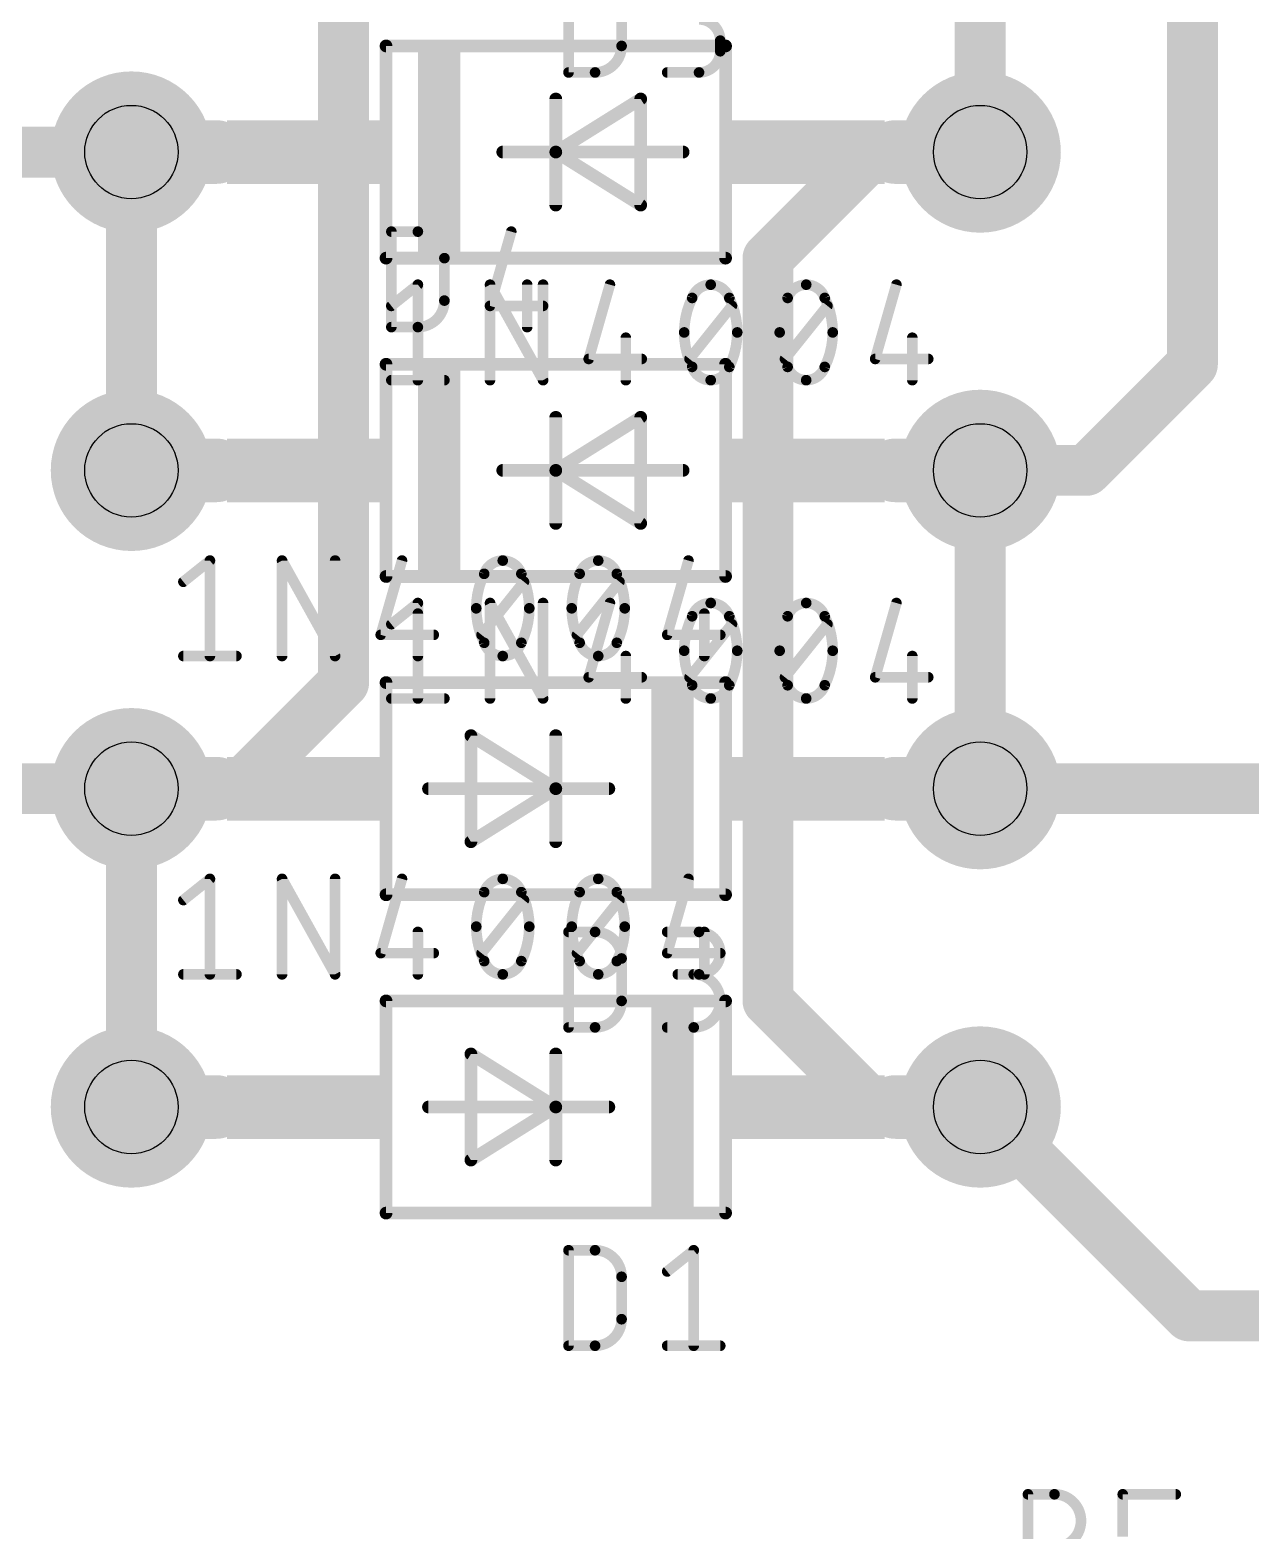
# Model space of a CAD drawing. Extents: x -11 to 108, y -2 to 100.
# Drawn here: x 40.7 to 55.31, y 63.51 to 81.47 of the extents above; entities that cross this region are included whole.
import ezdxf

# ---------------------------------------------------------------- set-up
doc = ezdxf.new("R2010")
doc.units = 0
for name, color, linetype in [('16', 132, 'CONTINUOUS'), ('17', 110, 'CONTINUOUS'), ('21', 253, 'CONTINUOUS'), ('23', 53, 'CONTINUOUS'), ('25', 253, 'CONTINUOUS'), ('27', 253, 'CONTINUOUS'), ('44', 253, 'CONTINUOUS'), ('51', 253, 'CONTINUOUS')]:
    doc.layers.add(name, color=color, linetype=linetype)

# ---------------------------------------------------------------- blocks, each defined once
blk = doc.blocks.new('RECT')
blk.add_solid([(-0.5, -0.5), (0.5, -0.5), (-0.5, 0.5), (0.5, 0.5)])
blk = doc.blocks.new('ROUNDP')
at = {"const_width": 0.5}
blk.add_lwpolyline([(0, -0.25, 1), (0, 0.25, 1), (0, -0.25)], format="xyb", dxfattribs=at)

msp = doc.modelspace()

# ---------------------------------------------------------------- linework, layer by layer
at = {"layer": '16', "const_width": 0.6096}
for points in [[(54.61, 77.47), (54.61, 86.36)], [(52.07, 83.82), (52.07, 80.01)], [(44.45, 73.66), (44.45, 82.55)], [(41.91, 80.01), (27.94, 80.01)], [(31.75, 80.01), (41.91, 80.01)], [(41.91, 76.2), (41.91, 80.01)], [(50.8, 80.01), (49.53, 78.74)], [(52.07, 80.01), (50.8, 80.01)], [(49.53, 78.74), (49.53, 69.85)], [(53.34, 76.2), (54.61, 77.47)], [(52.07, 76.2), (52.07, 72.39)], [(52.07, 76.2), (53.34, 76.2)], [(43.18, 72.39), (44.45, 73.66)], [(34.29, 72.39), (41.91, 72.39)], [(41.91, 68.58), (41.91, 72.39)], [(41.91, 72.39), (43.18, 72.39)], [(52.07, 72.39), (100.29, 72.39)], [(49.53, 69.85), (50.8, 68.58)], [(52.07, 68.58), (50.8, 68.58)], [(54.57, 66.08), (52.07, 68.58)], [(101.6, 66.08), (54.57, 66.08)]]:
    msp.add_lwpolyline(points, dxfattribs=at)
at = {"layer": '16', "const_width": 0.3048}
for points in [[(42.0624, 80.01, 1), (41.7576, 80.01)], [(41.91, 79.8576, 1), (41.91, 80.1624)], [(41.91, 79.8576, 1), (41.91, 80.1624)], [(50.8, 80.1624, 1), (50.8, 79.8576)], [(50.9078, 79.9022, 1), (50.6922, 80.1178)], [(52.07, 79.8576, 1), (52.07, 80.1624)], [(51.9176, 80.01, 1), (52.2224, 80.01)], [(49.4222, 78.8478, 1), (49.6378, 78.6322)], [(49.6824, 78.74, 1), (49.3776, 78.74)], [(54.4576, 77.47, 1), (54.7624, 77.47)], [(54.7178, 77.3622, 1), (54.5022, 77.5778)], [(41.7576, 76.2, 1), (42.0624, 76.2)], [(52.2224, 76.2, 1), (51.9176, 76.2)], [(52.07, 76.3524, 1), (52.07, 76.0476)], [(53.2322, 76.3078, 1), (53.4478, 76.0922)], [(53.34, 76.0476, 1), (53.34, 76.3524)], [(44.5578, 73.5522, 1), (44.3422, 73.7678)], [(44.2976, 73.66, 1), (44.6024, 73.66)], [(42.0624, 72.39, 1), (41.7576, 72.39)], [(41.91, 72.5424, 1), (41.91, 72.2376)], [(41.91, 72.2376, 1), (41.91, 72.5424)], [(43.0722, 72.4978, 1), (43.2878, 72.2822)], [(43.18, 72.2376, 1), (43.18, 72.5424)], [(52.07, 72.5424, 1), (52.07, 72.2376)], [(51.9176, 72.39, 1), (52.2224, 72.39)], [(49.6378, 69.9578, 1), (49.4222, 69.7422)], [(49.3776, 69.85, 1), (49.6824, 69.85)], [(50.8, 68.7324, 1), (50.8, 68.4276)], [(50.6922, 68.4722, 1), (50.9078, 68.6878)], [(52.1778, 68.6878, 1), (51.9622, 68.4722)], [(52.07, 68.4276, 1), (52.07, 68.7324)], [(41.7576, 68.58, 1), (42.0624, 68.58)], [(54.57, 66.2324, 1), (54.57, 65.9276)], [(54.4622, 65.9722, 1), (54.6778, 66.1878)]]:
    msp.add_lwpolyline(points, format="xyb", dxfattribs=at)
at = {"layer": '21', "const_width": 0.1524}
for points in [[(44.958, 81.28), (49.022, 81.28)], [(44.958, 81.28), (44.958, 78.74)], [(49.022, 78.74), (49.022, 81.28)], [(46.99, 80.01), (48.006, 80.645)], [(46.99, 80.645), (46.99, 80.01)], [(48.006, 80.645), (48.006, 79.375)], [(46.355, 80.01), (46.99, 80.01)], [(48.006, 79.375), (46.99, 80.01)], [(46.99, 80.01), (48.514, 80.01)], [(46.99, 80.01), (46.99, 79.375)], [(49.022, 78.74), (44.958, 78.74)], [(44.958, 77.47), (49.022, 77.47)], [(44.958, 77.47), (44.958, 74.93)], [(49.022, 74.93), (49.022, 77.47)], [(46.99, 76.2), (48.006, 76.835)], [(46.99, 76.835), (46.99, 76.2)], [(48.006, 76.835), (48.006, 75.565)], [(46.355, 76.2), (46.99, 76.2)], [(48.006, 75.565), (46.99, 76.2)], [(46.99, 76.2), (48.514, 76.2)], [(46.99, 76.2), (46.99, 75.565)], [(49.022, 74.93), (44.958, 74.93)], [(44.958, 73.66), (49.022, 73.66)], [(44.958, 73.66), (44.958, 71.12)], [(49.022, 71.12), (49.022, 73.66)], [(45.974, 71.755), (45.974, 73.025)], [(45.974, 73.025), (46.99, 72.39)], [(46.99, 72.39), (46.99, 73.025)], [(46.99, 72.39), (45.466, 72.39)], [(46.99, 72.39), (45.974, 71.755)], [(47.625, 72.39), (46.99, 72.39)], [(46.99, 71.755), (46.99, 72.39)], [(49.022, 71.12), (44.958, 71.12)], [(44.958, 69.85), (49.022, 69.85)], [(44.958, 69.85), (44.958, 67.31)], [(49.022, 67.31), (49.022, 69.85)], [(45.974, 67.945), (45.974, 69.215)], [(45.974, 69.215), (46.99, 68.58)], [(46.99, 68.58), (46.99, 69.215)], [(46.99, 68.58), (45.466, 68.58)], [(46.99, 68.58), (45.974, 67.945)], [(47.625, 68.58), (46.99, 68.58)], [(46.99, 67.945), (46.99, 68.58)], [(49.022, 67.31), (44.958, 67.31)]]:
    msp.add_lwpolyline(points, dxfattribs=at)
at = {"layer": '21', "const_width": 0.0762}
for points in [[(44.958, 81.3181, 1), (44.958, 81.2419)], [(44.9961, 81.28, 1), (44.9199, 81.28)], [(49.0601, 81.28, 1), (48.9839, 81.28)], [(49.022, 81.2419, 1), (49.022, 81.3181)], [(47.0281, 80.645, 1), (46.9519, 80.645)], [(48.0441, 80.645, 1), (47.9679, 80.645)], [(48.0262, 80.6127, 1), (47.9858, 80.6773)], [(46.355, 80.0481, 1), (46.355, 79.9719)], [(47.0102, 80.0423, 1), (46.9698, 79.9777)], [(46.99, 80.0481, 1), (46.99, 79.9719)], [(47.0281, 80.01, 1), (46.9519, 80.01)], [(46.9698, 80.0423, 1), (47.0102, 79.9777)], [(46.9519, 80.01, 1), (47.0281, 80.01)], [(46.99, 79.9719, 1), (46.99, 80.0481)], [(48.514, 79.9719, 1), (48.514, 80.0481)], [(46.9519, 79.375, 1), (47.0281, 79.375)], [(47.9679, 79.375, 1), (48.0441, 79.375)], [(47.9858, 79.3427, 1), (48.0262, 79.4073)], [(44.958, 78.7781, 1), (44.958, 78.7019)], [(44.9199, 78.74, 1), (44.9961, 78.74)], [(48.9839, 78.74, 1), (49.0601, 78.74)], [(49.022, 78.7019, 1), (49.022, 78.7781)], [(44.958, 77.5081, 1), (44.958, 77.4319)], [(44.9961, 77.47, 1), (44.9199, 77.47)], [(49.0601, 77.47, 1), (48.9839, 77.47)], [(49.022, 77.4319, 1), (49.022, 77.5081)], [(47.0281, 76.835, 1), (46.9519, 76.835)], [(48.0441, 76.835, 1), (47.9679, 76.835)], [(48.0262, 76.8027, 1), (47.9858, 76.8673)], [(46.355, 76.2381, 1), (46.355, 76.1619)], [(47.0102, 76.2323, 1), (46.9698, 76.1677)], [(46.99, 76.2381, 1), (46.99, 76.1619)], [(47.0281, 76.2, 1), (46.9519, 76.2)], [(46.9698, 76.2323, 1), (47.0102, 76.1677)], [(46.9519, 76.2, 1), (47.0281, 76.2)], [(46.99, 76.1619, 1), (46.99, 76.2381)], [(48.514, 76.1619, 1), (48.514, 76.2381)], [(47.9858, 75.5327, 1), (48.0262, 75.5973)], [(46.9519, 75.565, 1), (47.0281, 75.565)], [(47.9679, 75.565, 1), (48.0441, 75.565)], [(44.958, 74.9681, 1), (44.958, 74.8919)], [(44.9199, 74.93, 1), (44.9961, 74.93)], [(48.9839, 74.93, 1), (49.0601, 74.93)], [(49.022, 74.8919, 1), (49.022, 74.9681)], [(44.958, 73.6981, 1), (44.958, 73.6219)], [(44.9961, 73.66, 1), (44.9199, 73.66)], [(49.0601, 73.66, 1), (48.9839, 73.66)], [(49.022, 73.6219, 1), (49.022, 73.6981)], [(46.0121, 73.025, 1), (45.9359, 73.025)], [(45.9942, 73.0573, 1), (45.9538, 72.9927)], [(47.0281, 73.025, 1), (46.9519, 73.025)], [(45.466, 72.4281, 1), (45.466, 72.3519)], [(46.99, 72.4281, 1), (46.99, 72.3519)], [(47.0281, 72.39, 1), (46.9519, 72.39)], [(46.9519, 72.39, 1), (47.0281, 72.39)], [(47.0102, 72.3577, 1), (46.9698, 72.4223)], [(46.9698, 72.3577, 1), (47.0102, 72.4223)], [(46.99, 72.3519, 1), (46.99, 72.4281)], [(47.625, 72.3519, 1), (47.625, 72.4281)], [(45.9538, 71.7873, 1), (45.9942, 71.7227)], [(45.9359, 71.755, 1), (46.0121, 71.755)], [(46.9519, 71.755, 1), (47.0281, 71.755)], [(44.958, 71.1581, 1), (44.958, 71.0819)], [(44.9199, 71.12, 1), (44.9961, 71.12)], [(48.9839, 71.12, 1), (49.0601, 71.12)], [(49.022, 71.0819, 1), (49.022, 71.1581)], [(44.958, 69.8881, 1), (44.958, 69.8119)], [(44.9961, 69.85, 1), (44.9199, 69.85)], [(49.0601, 69.85, 1), (48.9839, 69.85)], [(49.022, 69.8119, 1), (49.022, 69.8881)], [(46.0121, 69.215, 1), (45.9359, 69.215)], [(45.9942, 69.2473, 1), (45.9538, 69.1827)], [(47.0281, 69.215, 1), (46.9519, 69.215)], [(45.466, 68.6181, 1), (45.466, 68.5419)], [(46.99, 68.6181, 1), (46.99, 68.5419)], [(47.0281, 68.58, 1), (46.9519, 68.58)], [(47.0102, 68.5477, 1), (46.9698, 68.6123)], [(46.9698, 68.5477, 1), (47.0102, 68.6123)], [(46.99, 68.5419, 1), (46.99, 68.6181)], [(47.625, 68.5419, 1), (47.625, 68.6181)], [(46.9519, 68.58, 1), (47.0281, 68.58)], [(45.9538, 67.9773, 1), (45.9942, 67.9127)], [(45.9359, 67.945, 1), (46.0121, 67.945)], [(46.9519, 67.945, 1), (47.0281, 67.945)], [(44.958, 67.3481, 1), (44.958, 67.2719)], [(49.022, 67.2719, 1), (49.022, 67.3481)], [(44.9199, 67.31, 1), (44.9961, 67.31)], [(48.9839, 67.31, 1), (49.0601, 67.31)]]:
    msp.add_lwpolyline(points, format="xyb", dxfattribs=at)
at = {"layer": '23'}
for p in [(46.99, 80.01), (46.99, 76.2), (46.99, 72.39), (46.99, 68.58)]:
    msp.add_point(p, dxfattribs=at)
at = {"layer": '25', "const_width": 0.127}
for points in [[(47.1424, 80.9625), (47.1424, 82.1055)], [(47.7774, 81.788), (47.7774, 81.28)], [(48.9585, 81.2165), (48.9585, 81.3435)], [(47.4599, 80.9625), (47.1424, 80.9625)], [(48.3235, 80.9625), (48.7045, 80.9625)], [(45.0215, 77.9145), (45.0215, 79.0575)], [(45.0215, 79.0575), (45.339, 79.0575)], [(46.4566, 79.0575), (46.2026, 78.1685)], [(45.6565, 78.74), (45.6565, 78.232)], [(46.6471, 78.4225), (46.6471, 77.9145)], [(46.2026, 78.1685), (46.8376, 78.1685)], [(45.339, 77.9145), (45.0215, 77.9145)], [(47.1424, 69.5325), (47.1424, 70.6755)], [(47.1424, 70.6755), (47.4599, 70.6755)], [(48.3235, 70.6755), (48.7045, 70.6755)], [(47.7774, 70.358), (47.7774, 69.85)], [(48.7045, 70.1675), (48.4505, 70.1675)], [(47.4599, 69.5325), (47.1424, 69.5325)], [(48.3235, 69.5325), (48.641, 69.5325)], [(47.1424, 65.7225), (47.1424, 66.8655)], [(47.1424, 66.8655), (47.4599, 66.8655)], [(48.3235, 66.6115), (48.641, 66.8655)], [(48.641, 66.8655), (48.641, 65.7225)], [(47.7774, 66.548), (47.7774, 66.04)], [(47.4599, 65.7225), (47.1424, 65.7225)], [(48.3235, 65.7225), (48.9585, 65.7225)], [(52.6415, 62.8015), (52.6415, 63.9445)], [(52.6415, 63.9445), (52.959, 63.9445)], [(53.7762, 63.4365), (53.7762, 63.9445)], [(53.7762, 63.9445), (54.4112, 63.9445)]]:
    msp.add_lwpolyline(points, dxfattribs=at)
at = {"layer": '25'}
for points, const_width in [([(48.9585, 81.3435, 0.4142), (48.7045, 81.5975)], 0.127), ([(48.9903, 81.3435, 1), (48.9267, 81.3435)], 0.0635), ([(47.4599, 80.9625, 0.4142), (47.7774, 81.28)], 0.127), ([(47.8092, 81.28, 1), (47.7456, 81.28)], 0.0635), ([(47.7456, 81.28, 1), (47.8092, 81.28)], 0.0635), ([(48.7045, 80.9625, 0.4142), (48.9585, 81.2165)], 0.127), ([(48.9267, 81.3435, 1), (48.9903, 81.3435)], 0.0635), ([(48.9903, 81.2165, 1), (48.9267, 81.2165)], 0.0635), ([(48.9267, 81.2165, 1), (48.9903, 81.2165)], 0.0635), ([(47.1424, 80.9943, 1), (47.1424, 80.9308)], 0.0635), ([(47.4599, 80.9943, 1), (47.4599, 80.9308)], 0.0635), ([(47.4599, 80.9308, 1), (47.4599, 80.9943)], 0.0635), ([(48.3235, 80.9943, 1), (48.3235, 80.9308)], 0.0635), ([(48.7045, 80.9943, 1), (48.7045, 80.9308)], 0.0635), ([(48.7045, 80.9308, 1), (48.7045, 80.9943)], 0.0635), ([(47.1106, 80.9625, 1), (47.1742, 80.9625)], 0.0635), ([(45.0215, 79.0893, 1), (45.0215, 79.0258)], 0.0635), ([(45.0533, 79.0575, 1), (44.9898, 79.0575)], 0.0635), ([(45.6565, 78.74, 0.4142), (45.339, 79.0575)], 0.127), ([(45.339, 79.0893, 1), (45.339, 79.0258)], 0.0635), ([(45.339, 79.0258, 1), (45.339, 79.0893)], 0.0635), ([(46.4871, 79.0488, 1), (46.4261, 79.0662)], 0.0635), ([(45.6883, 78.74, 1), (45.6247, 78.74)], 0.0635), ([(45.6247, 78.74, 1), (45.6883, 78.74)], 0.0635), ([(46.6789, 78.4225, 1), (46.6153, 78.4225)], 0.0635), ([(45.339, 77.9145, 0.4142), (45.6565, 78.232)], 0.127), ([(45.6883, 78.232, 1), (45.6247, 78.232)], 0.0635), ([(45.6247, 78.232, 1), (45.6883, 78.232)], 0.0635), ([(46.2026, 78.2003, 1), (46.2026, 78.1368)], 0.0635), ([(46.1721, 78.1772, 1), (46.2331, 78.1598)], 0.0635), ([(46.8376, 78.1368, 1), (46.8376, 78.2003)], 0.0635), ([(45.0215, 77.9463, 1), (45.0215, 77.8828)], 0.0635), ([(45.339, 77.9463, 1), (45.339, 77.8828)], 0.0635), ([(45.339, 77.8828, 1), (45.339, 77.9463)], 0.0635), ([(44.9898, 77.9145, 1), (45.0533, 77.9145)], 0.0635), ([(46.6153, 77.9145, 1), (46.6789, 77.9145)], 0.0635), ([(47.1742, 70.6755, 1), (47.1106, 70.6755)], 0.0635), ([(47.1424, 70.7073, 1), (47.1424, 70.6437)], 0.0635), ([(47.4599, 70.7073, 1), (47.4599, 70.6437)], 0.0635), ([(47.7774, 70.358, 0.4142), (47.4599, 70.6755)], 0.127), ([(47.4599, 70.6437, 1), (47.4599, 70.7073)], 0.0635), ([(48.3235, 70.7073, 1), (48.3235, 70.6437)], 0.0635), ([(48.7045, 70.7073, 1), (48.7045, 70.6437)], 0.0635), ([(48.7045, 70.1675, 1), (48.7045, 70.6755)], 0.127), ([(48.7045, 70.6437, 1), (48.7045, 70.7073)], 0.0635), ([(47.8092, 70.358, 1), (47.7456, 70.358)], 0.0635), ([(47.7456, 70.358, 1), (47.8092, 70.358)], 0.0635), ([(48.4505, 70.1993, 1), (48.4505, 70.1358)], 0.0635), ([(48.641, 69.5325, 1), (48.641, 70.1675)], 0.127), ([(48.641, 70.1993, 1), (48.641, 70.1358)], 0.0635), ([(48.7045, 70.1993, 1), (48.7045, 70.1358)], 0.0635), ([(48.7045, 70.1358, 1), (48.7045, 70.1993)], 0.0635), ([(47.4599, 69.5325, 0.4142), (47.7774, 69.85)], 0.127), ([(47.8092, 69.85, 1), (47.7456, 69.85)], 0.0635), ([(47.7456, 69.85, 1), (47.8092, 69.85)], 0.0635), ([(47.1424, 69.5643, 1), (47.1424, 69.5007)], 0.0635), ([(47.1106, 69.5325, 1), (47.1742, 69.5325)], 0.0635), ([(47.4599, 69.5643, 1), (47.4599, 69.5007)], 0.0635), ([(47.4599, 69.5007, 1), (47.4599, 69.5643)], 0.0635), ([(48.3235, 69.5643, 1), (48.3235, 69.5007)], 0.0635), ([(48.641, 69.5643, 1), (48.641, 69.5007)], 0.0635), ([(48.641, 69.5007, 1), (48.641, 69.5643)], 0.0635), ([(47.1742, 66.8655, 1), (47.1106, 66.8655)], 0.0635), ([(47.1424, 66.8972, 1), (47.1424, 66.8337)], 0.0635), ([(47.7774, 66.548, 0.4142), (47.4599, 66.8655)], 0.127), ([(47.4599, 66.8972, 1), (47.4599, 66.8337)], 0.0635), ([(47.4599, 66.8337, 1), (47.4599, 66.8972)], 0.0635), ([(48.6728, 66.8655, 1), (48.6093, 66.8655)], 0.0635), ([(48.6608, 66.8407, 1), (48.6212, 66.8903)], 0.0635), ([(48.3037, 66.6363, 1), (48.3433, 66.5867)], 0.0635), ([(47.8092, 66.548, 1), (47.7456, 66.548)], 0.0635), ([(47.7456, 66.548, 1), (47.8092, 66.548)], 0.0635), ([(47.4599, 65.7225, 0.4142), (47.7774, 66.04)], 0.127), ([(47.8092, 66.04, 1), (47.7456, 66.04)], 0.0635), ([(47.7456, 66.04, 1), (47.8092, 66.04)], 0.0635), ([(47.1106, 65.7225, 1), (47.1742, 65.7225)], 0.0635), ([(47.1424, 65.7542, 1), (47.1424, 65.6907)], 0.0635), ([(47.4599, 65.7542, 1), (47.4599, 65.6907)], 0.0635), ([(47.4599, 65.6907, 1), (47.4599, 65.7542)], 0.0635), ([(48.3235, 65.7542, 1), (48.3235, 65.6907)], 0.0635), ([(48.6093, 65.7225, 1), (48.6728, 65.7225)], 0.0635), ([(48.9585, 65.6907, 1), (48.9585, 65.7542)], 0.0635), ([(52.6733, 63.9445, 1), (52.6097, 63.9445)], 0.0635), ([(52.6415, 63.9763, 1), (52.6415, 63.9128)], 0.0635), ([(52.959, 63.3095, 1), (52.959, 63.9445)], 0.127), ([(52.959, 63.9763, 1), (52.959, 63.9128)], 0.0635), ([(52.959, 63.9128, 1), (52.959, 63.9763)], 0.0635), ([(53.808, 63.9445, 1), (53.7445, 63.9445)], 0.0635), ([(53.7762, 63.9763, 1), (53.7762, 63.9128)], 0.0635), ([(54.4112, 63.9128, 1), (54.4112, 63.9763)], 0.0635)]:
    msp.add_lwpolyline(points, format="xyb", dxfattribs=dict(at, const_width=const_width))
at = {"layer": '27', "const_width": 0.127}
for points in [[(45.0215, 78.1685), (45.339, 78.4225)], [(45.339, 78.4225), (45.339, 77.2795)], [(46.2026, 77.2795), (46.2026, 78.4225)], [(46.2026, 78.4225), (46.8376, 77.2795)], [(46.8376, 77.2795), (46.8376, 78.4225)], [(47.6377, 78.4225), (47.3837, 77.5335)], [(51.0667, 78.4225), (50.8127, 77.5335)], [(48.5902, 77.5335), (49.0982, 78.1685)], [(49.7332, 77.5335), (50.2412, 78.1685)], [(47.8282, 77.7875), (47.8282, 77.2795)], [(51.2572, 77.7875), (51.2572, 77.2795)], [(47.3837, 77.5335), (48.0187, 77.5335)], [(50.8127, 77.5335), (51.4477, 77.5335)], [(45.0215, 77.2795), (45.6565, 77.2795)], [(42.5323, 74.8665), (42.8498, 75.1205)], [(42.8498, 75.1205), (42.8498, 73.9775)], [(43.7134, 73.9775), (43.7134, 75.1205)], [(43.7134, 75.1205), (44.3484, 73.9775)], [(44.3484, 73.9775), (44.3484, 75.1205)], [(45.1485, 75.1205), (44.8945, 74.2315)], [(48.5775, 75.1205), (48.3235, 74.2315)], [(46.101, 74.2315), (46.609, 74.8665)], [(47.244, 74.2315), (47.752, 74.8665)], [(45.0215, 74.3585), (45.339, 74.6125)], [(45.339, 74.6125), (45.339, 73.4695)], [(46.2026, 73.4695), (46.2026, 74.6125)], [(46.2026, 74.6125), (46.8376, 73.4695)], [(46.8376, 73.4695), (46.8376, 74.6125)], [(47.6377, 74.6125), (47.3837, 73.7235)], [(51.0667, 74.6125), (50.8127, 73.7235)], [(45.339, 74.4855), (45.339, 73.9775)], [(48.5902, 73.7235), (49.0982, 74.3585)], [(48.768, 74.4855), (48.768, 73.9775)], [(49.7332, 73.7235), (50.2412, 74.3585)], [(44.8945, 74.2315), (45.5295, 74.2315)], [(48.3235, 74.2315), (48.9585, 74.2315)], [(42.5323, 73.9775), (43.1673, 73.9775)], [(47.8282, 73.9775), (47.8282, 73.4695)], [(51.2572, 73.9775), (51.2572, 73.4695)], [(47.3837, 73.7235), (48.0187, 73.7235)], [(50.8127, 73.7235), (51.4477, 73.7235)], [(45.0215, 73.4695), (45.6565, 73.4695)], [(42.5323, 71.0565), (42.8498, 71.3105)], [(42.8498, 71.3105), (42.8498, 70.1675)], [(43.7134, 70.1675), (43.7134, 71.3105)], [(43.7134, 71.3105), (44.3484, 70.1675)], [(44.3484, 70.1675), (44.3484, 71.3105)], [(45.1485, 71.3105), (44.8945, 70.4215)], [(48.5775, 71.3105), (48.3235, 70.4215)], [(46.101, 70.4215), (46.609, 71.0565)], [(47.244, 70.4215), (47.752, 71.0565)], [(45.339, 70.6755), (45.339, 70.1675)], [(48.768, 70.6755), (48.768, 70.1675)], [(44.8945, 70.4215), (45.5295, 70.4215)], [(48.3235, 70.4215), (48.9585, 70.4215)], [(42.5323, 70.1675), (43.1673, 70.1675)]]:
    msp.add_lwpolyline(points, dxfattribs=at)
at = {"layer": '27'}
for points, const_width in [([(45.3708, 78.4225, 1), (45.3072, 78.4225)], 0.0635), ([(45.3588, 78.3977, 1), (45.3192, 78.4473)], 0.0635), ([(46.2304, 78.4379, 1), (46.1748, 78.4071)], 0.0635), ([(46.2344, 78.4225, 1), (46.1709, 78.4225)], 0.0635), ([(46.8694, 78.4225, 1), (46.8058, 78.4225)], 0.0635), ([(47.6682, 78.4138, 1), (47.6072, 78.4312)], 0.0635), ([(48.8442, 78.4225, 0.3205), (48.622, 78.2638)], 0.127), ([(48.8442, 78.4543, 1), (48.8442, 78.3907)], 0.0635), ([(49.0665, 78.2638, 0.3205), (48.8442, 78.4225)], 0.127), ([(48.8442, 78.3907, 1), (48.8442, 78.4543)], 0.0635), ([(49.9872, 78.4225, 0.3205), (49.7649, 78.2638)], 0.127), ([(49.9872, 78.4543, 1), (49.9872, 78.3907)], 0.0635), ([(50.2095, 78.2638, 0.3205), (49.9872, 78.4225)], 0.127), ([(49.9872, 78.3907, 1), (49.9872, 78.4543)], 0.0635), ([(51.0972, 78.4138, 1), (51.0362, 78.4312)], 0.0635), ([(45.0017, 78.1933, 1), (45.0413, 78.1437)], 0.0635), ([(48.622, 78.2638, 0.1139), (48.5267, 77.851)], 0.127), ([(48.5919, 78.274, 1), (48.652, 78.2535)], 0.0635), ([(48.6505, 78.2498, 1), (48.5934, 78.2777)], 0.0635), ([(49.095, 78.2777, 1), (49.0379, 78.2498)], 0.0635), ([(49.1617, 77.851, 0.1139), (49.0665, 78.2638)], 0.127), ([(49.0364, 78.2535, 1), (49.0965, 78.274)], 0.0635), ([(49.123, 78.1487, 1), (49.0734, 78.1883)], 0.0635), ([(49.7649, 78.2638, 0.1139), (49.6697, 77.851)], 0.127), ([(49.7349, 78.274, 1), (49.795, 78.2535)], 0.0635), ([(49.7935, 78.2498, 1), (49.7364, 78.2777)], 0.0635), ([(50.238, 78.2777, 1), (50.1809, 78.2498)], 0.0635), ([(50.3047, 77.851, 0.1139), (50.2095, 78.2638)], 0.127), ([(50.1794, 78.2535, 1), (50.2395, 78.274)], 0.0635), ([(50.266, 78.1487, 1), (50.2164, 78.1883)], 0.0635), ([(47.86, 77.7875, 1), (47.7965, 77.7875)], 0.0635), ([(48.5267, 77.851, 0.1139), (48.622, 77.4383)], 0.127), ([(48.5585, 77.851, 1), (48.495, 77.851)], 0.0635), ([(48.495, 77.851, 1), (48.5585, 77.851)], 0.0635), ([(49.0665, 77.4383, 0.1139), (49.1617, 77.851)], 0.127), ([(49.1935, 77.851, 1), (49.13, 77.851)], 0.0635), ([(49.13, 77.851, 1), (49.1935, 77.851)], 0.0635), ([(49.7015, 77.851, 1), (49.6379, 77.851)], 0.0635), ([(49.6379, 77.851, 1), (49.7015, 77.851)], 0.0635), ([(49.6697, 77.851, 0.1139), (49.7649, 77.4383)], 0.127), ([(50.2095, 77.4383, 0.1139), (50.3047, 77.851)], 0.127), ([(50.3365, 77.851, 1), (50.273, 77.851)], 0.0635), ([(50.273, 77.851, 1), (50.3365, 77.851)], 0.0635), ([(51.289, 77.7875, 1), (51.2255, 77.7875)], 0.0635), ([(47.3837, 77.5653, 1), (47.3837, 77.5018)], 0.0635), ([(47.3532, 77.5422, 1), (47.4142, 77.5248)], 0.0635), ([(48.0187, 77.5018, 1), (48.0187, 77.5653)], 0.0635), ([(48.5654, 77.5533, 1), (48.615, 77.5137)], 0.0635), ([(48.652, 77.4485, 1), (48.5919, 77.428)], 0.0635), ([(48.622, 77.4383, 0.3205), (48.8442, 77.2795)], 0.127), ([(48.5934, 77.4243, 1), (48.6505, 77.4522)], 0.0635), ([(48.8442, 77.2795, 0.3205), (49.0665, 77.4383)], 0.127), ([(49.0379, 77.4522, 1), (49.095, 77.4243)], 0.0635), ([(49.0965, 77.428, 1), (49.0364, 77.4485)], 0.0635), ([(49.7084, 77.5533, 1), (49.758, 77.5137)], 0.0635), ([(49.7649, 77.4383, 0.3205), (49.9872, 77.2795)], 0.127), ([(49.795, 77.4485, 1), (49.7349, 77.428)], 0.0635), ([(49.7364, 77.4243, 1), (49.7935, 77.4522)], 0.0635), ([(49.9872, 77.2795, 0.3205), (50.2095, 77.4383)], 0.127), ([(50.1809, 77.4522, 1), (50.238, 77.4243)], 0.0635), ([(50.2395, 77.428, 1), (50.1794, 77.4485)], 0.0635), ([(50.8127, 77.5653, 1), (50.8127, 77.5018)], 0.0635), ([(50.7822, 77.5422, 1), (50.8432, 77.5248)], 0.0635), ([(51.4477, 77.5018, 1), (51.4477, 77.5653)], 0.0635), ([(45.0215, 77.3113, 1), (45.0215, 77.2477)], 0.0635), ([(45.3072, 77.2795, 1), (45.3708, 77.2795)], 0.0635), ([(45.6565, 77.2477, 1), (45.6565, 77.3113)], 0.0635), ([(46.1709, 77.2795, 1), (46.2344, 77.2795)], 0.0635), ([(46.8058, 77.2795, 1), (46.8694, 77.2795)], 0.0635), ([(46.8098, 77.2641, 1), (46.8654, 77.2949)], 0.0635), ([(47.7965, 77.2795, 1), (47.86, 77.2795)], 0.0635), ([(48.8442, 77.3113, 1), (48.8442, 77.2477)], 0.0635), ([(48.8442, 77.2477, 1), (48.8442, 77.3113)], 0.0635), ([(49.9872, 77.3113, 1), (49.9872, 77.2477)], 0.0635), ([(49.9872, 77.2477, 1), (49.9872, 77.3113)], 0.0635), ([(51.2255, 77.2795, 1), (51.289, 77.2795)], 0.0635), ([(42.8816, 75.1205, 1), (42.818, 75.1205)], 0.0635), ([(42.8696, 75.0957, 1), (42.83, 75.1453)], 0.0635), ([(43.7452, 75.1205, 1), (43.6816, 75.1205)], 0.0635), ([(43.7412, 75.1359, 1), (43.6856, 75.1051)], 0.0635), ([(44.3802, 75.1205, 1), (44.3167, 75.1205)], 0.0635), ([(45.179, 75.1118, 1), (45.118, 75.1292)], 0.0635), ([(46.355, 75.1205, 0.3205), (46.1328, 74.9618)], 0.127), ([(46.5772, 74.9618, 0.3205), (46.355, 75.1205)], 0.127), ([(46.355, 75.1523, 1), (46.355, 75.0888)], 0.0635), ([(46.355, 75.0888, 1), (46.355, 75.1523)], 0.0635), ([(47.498, 75.1205, 0.3205), (47.2758, 74.9618)], 0.127), ([(47.7203, 74.9618, 0.3205), (47.498, 75.1205)], 0.127), ([(47.498, 75.1523, 1), (47.498, 75.0888)], 0.0635), ([(47.498, 75.0888, 1), (47.498, 75.1523)], 0.0635), ([(48.608, 75.1118, 1), (48.547, 75.1292)], 0.0635), ([(42.5125, 74.8913, 1), (42.5521, 74.8417)], 0.0635), ([(46.1328, 74.9618, 0.1139), (46.0375, 74.549)], 0.127), ([(46.1027, 74.972, 1), (46.1628, 74.9515)], 0.0635), ([(46.1613, 74.9478, 1), (46.1042, 74.9757)], 0.0635), ([(46.6725, 74.549, 0.1139), (46.5772, 74.9618)], 0.127), ([(46.6058, 74.9757, 1), (46.5487, 74.9478)], 0.0635), ([(46.5472, 74.9515, 1), (46.6073, 74.972)], 0.0635), ([(46.6338, 74.8467, 1), (46.5842, 74.8863)], 0.0635), ([(47.2758, 74.9618, 0.1139), (47.1805, 74.549)], 0.127), ([(47.2457, 74.972, 1), (47.3058, 74.9515)], 0.0635), ([(47.3043, 74.9478, 1), (47.2472, 74.9757)], 0.0635), ([(47.7488, 74.9757, 1), (47.6917, 74.9478)], 0.0635), ([(47.8155, 74.549, 0.1139), (47.7203, 74.9618)], 0.127), ([(47.6902, 74.9515, 1), (47.7503, 74.972)], 0.0635), ([(47.7768, 74.8467, 1), (47.7272, 74.8863)], 0.0635), ([(45.3708, 74.6125, 1), (45.3072, 74.6125)], 0.0635), ([(45.3588, 74.5877, 1), (45.3192, 74.6373)], 0.0635), ([(46.0693, 74.549, 1), (46.0057, 74.549)], 0.0635), ([(46.0057, 74.549, 1), (46.0693, 74.549)], 0.0635), ([(46.0375, 74.549, 0.1139), (46.1328, 74.1363)], 0.127), ([(46.2304, 74.6279, 1), (46.1748, 74.5971)], 0.0635), ([(46.2344, 74.6125, 1), (46.1709, 74.6125)], 0.0635), ([(46.5772, 74.1363, 0.1139), (46.6725, 74.549)], 0.127), ([(46.7043, 74.549, 1), (46.6407, 74.549)], 0.0635), ([(46.6407, 74.549, 1), (46.7043, 74.549)], 0.0635), ([(46.8694, 74.6125, 1), (46.8058, 74.6125)], 0.0635), ([(47.2123, 74.549, 1), (47.1487, 74.549)], 0.0635), ([(47.1487, 74.549, 1), (47.2123, 74.549)], 0.0635), ([(47.1805, 74.549, 0.1139), (47.2758, 74.1363)], 0.127), ([(47.6682, 74.6038, 1), (47.6072, 74.6212)], 0.0635), ([(47.7203, 74.1363, 0.1139), (47.8155, 74.549)], 0.127), ([(47.8473, 74.549, 1), (47.7837, 74.549)], 0.0635), ([(47.7837, 74.549, 1), (47.8473, 74.549)], 0.0635), ([(48.8442, 74.6125, 0.3205), (48.622, 74.4537)], 0.127), ([(49.0665, 74.4537, 0.3205), (48.8442, 74.6125)], 0.127), ([(48.8442, 74.6442, 1), (48.8442, 74.5807)], 0.0635), ([(48.8442, 74.5807, 1), (48.8442, 74.6442)], 0.0635), ([(49.9872, 74.6125, 0.3205), (49.7649, 74.4537)], 0.127), ([(50.2095, 74.4537, 0.3205), (49.9872, 74.6125)], 0.127), ([(49.9872, 74.6442, 1), (49.9872, 74.5807)], 0.0635), ([(49.9872, 74.5807, 1), (49.9872, 74.6442)], 0.0635), ([(51.0972, 74.6038, 1), (51.0362, 74.6212)], 0.0635), ([(45.0017, 74.3833, 1), (45.0413, 74.3337)], 0.0635), ([(45.3708, 74.4855, 1), (45.3072, 74.4855)], 0.0635), ([(48.622, 74.4537, 0.1139), (48.5267, 74.041)], 0.127), ([(48.5919, 74.464, 1), (48.652, 74.4435)], 0.0635), ([(48.6505, 74.4398, 1), (48.5934, 74.4677)], 0.0635), ([(48.7998, 74.4855, 1), (48.7362, 74.4855)], 0.0635), ([(49.095, 74.4677, 1), (49.0379, 74.4398)], 0.0635), ([(49.1617, 74.041, 0.1139), (49.0665, 74.4537)], 0.127), ([(49.0364, 74.4435, 1), (49.0965, 74.464)], 0.0635), ([(49.123, 74.3387, 1), (49.0734, 74.3783)], 0.0635), ([(49.7649, 74.4537, 0.1139), (49.6697, 74.041)], 0.127), ([(49.7349, 74.464, 1), (49.795, 74.4435)], 0.0635), ([(49.7935, 74.4398, 1), (49.7364, 74.4677)], 0.0635), ([(50.238, 74.4677, 1), (50.1809, 74.4398)], 0.0635), ([(50.3047, 74.041, 0.1139), (50.2095, 74.4537)], 0.127), ([(50.1794, 74.4435, 1), (50.2395, 74.464)], 0.0635), ([(50.266, 74.3387, 1), (50.2164, 74.3783)], 0.0635), ([(44.8945, 74.2632, 1), (44.8945, 74.1997)], 0.0635), ([(44.864, 74.2402, 1), (44.925, 74.2228)], 0.0635), ([(45.5295, 74.1997, 1), (45.5295, 74.2632)], 0.0635), ([(46.0762, 74.2513, 1), (46.1258, 74.2117)], 0.0635), ([(46.1628, 74.1465, 1), (46.1027, 74.126)], 0.0635), ([(46.1328, 74.1363, 0.3205), (46.355, 73.9775)], 0.127), ([(46.355, 73.9775, 0.3205), (46.5772, 74.1363)], 0.127), ([(46.6073, 74.126, 1), (46.5472, 74.1465)], 0.0635), ([(47.2192, 74.2513, 1), (47.2688, 74.2117)], 0.0635), ([(47.3058, 74.1465, 1), (47.2457, 74.126)], 0.0635), ([(47.2758, 74.1363, 0.3205), (47.498, 73.9775)], 0.127), ([(47.498, 73.9775, 0.3205), (47.7203, 74.1363)], 0.127), ([(47.7503, 74.126, 1), (47.6902, 74.1465)], 0.0635), ([(48.3235, 74.2632, 1), (48.3235, 74.1997)], 0.0635), ([(48.293, 74.2402, 1), (48.354, 74.2228)], 0.0635), ([(48.9585, 74.1997, 1), (48.9585, 74.2632)], 0.0635), ([(42.5323, 74.0093, 1), (42.5323, 73.9458)], 0.0635), ([(43.1673, 73.9458, 1), (43.1673, 74.0093)], 0.0635), ([(44.3206, 73.9621, 1), (44.3762, 73.9929)], 0.0635), ([(46.1042, 74.1223, 1), (46.1613, 74.1502)], 0.0635), ([(46.355, 74.0093, 1), (46.355, 73.9458)], 0.0635), ([(46.355, 73.9458, 1), (46.355, 74.0093)], 0.0635), ([(46.5487, 74.1502, 1), (46.6058, 74.1223)], 0.0635), ([(47.2472, 74.1223, 1), (47.3043, 74.1502)], 0.0635), ([(47.498, 74.0093, 1), (47.498, 73.9458)], 0.0635), ([(47.498, 73.9458, 1), (47.498, 74.0093)], 0.0635), ([(47.6917, 74.1502, 1), (47.7488, 74.1223)], 0.0635), ([(47.86, 73.9775, 1), (47.7965, 73.9775)], 0.0635), ([(48.5267, 74.041, 0.1139), (48.622, 73.6283)], 0.127), ([(48.5585, 74.041, 1), (48.495, 74.041)], 0.0635), ([(48.495, 74.041, 1), (48.5585, 74.041)], 0.0635), ([(49.0665, 73.6283, 0.1139), (49.1617, 74.041)], 0.127), ([(49.1935, 74.041, 1), (49.13, 74.041)], 0.0635), ([(49.13, 74.041, 1), (49.1935, 74.041)], 0.0635), ([(49.7015, 74.041, 1), (49.6379, 74.041)], 0.0635), ([(49.6379, 74.041, 1), (49.7015, 74.041)], 0.0635), ([(49.6697, 74.041, 0.1139), (49.7649, 73.6283)], 0.127), ([(50.2095, 73.6283, 0.1139), (50.3047, 74.041)], 0.127), ([(50.3365, 74.041, 1), (50.273, 74.041)], 0.0635), ([(50.273, 74.041, 1), (50.3365, 74.041)], 0.0635), ([(51.289, 73.9775, 1), (51.2255, 73.9775)], 0.0635), ([(42.818, 73.9775, 1), (42.8816, 73.9775)], 0.0635), ([(43.6816, 73.9775, 1), (43.7452, 73.9775)], 0.0635), ([(44.3167, 73.9775, 1), (44.3802, 73.9775)], 0.0635), ([(45.3072, 73.9775, 1), (45.3708, 73.9775)], 0.0635), ([(48.7362, 73.9775, 1), (48.7998, 73.9775)], 0.0635), ([(47.3837, 73.7553, 1), (47.3837, 73.6917)], 0.0635), ([(47.3532, 73.7322, 1), (47.4142, 73.7148)], 0.0635), ([(48.0187, 73.6917, 1), (48.0187, 73.7553)], 0.0635), ([(48.5654, 73.7433, 1), (48.615, 73.7037)], 0.0635), ([(48.652, 73.6385, 1), (48.5919, 73.618)], 0.0635), ([(48.622, 73.6283, 0.3205), (48.8442, 73.4695)], 0.127), ([(48.5934, 73.6143, 1), (48.6505, 73.6422)], 0.0635), ([(48.8442, 73.4695, 0.3205), (49.0665, 73.6283)], 0.127), ([(49.0379, 73.6422, 1), (49.095, 73.6143)], 0.0635), ([(49.0965, 73.618, 1), (49.0364, 73.6385)], 0.0635), ([(49.7084, 73.7433, 1), (49.758, 73.7037)], 0.0635), ([(49.7649, 73.6283, 0.3205), (49.9872, 73.4695)], 0.127), ([(49.795, 73.6385, 1), (49.7349, 73.618)], 0.0635), ([(49.7364, 73.6143, 1), (49.7935, 73.6422)], 0.0635), ([(49.9872, 73.4695, 0.3205), (50.2095, 73.6283)], 0.127), ([(50.1809, 73.6422, 1), (50.238, 73.6143)], 0.0635), ([(50.2395, 73.618, 1), (50.1794, 73.6385)], 0.0635), ([(50.8127, 73.7553, 1), (50.8127, 73.6917)], 0.0635), ([(50.7822, 73.7322, 1), (50.8432, 73.7148)], 0.0635), ([(51.4477, 73.6917, 1), (51.4477, 73.7553)], 0.0635), ([(45.0215, 73.5012, 1), (45.0215, 73.4377)], 0.0635), ([(45.3072, 73.4695, 1), (45.3708, 73.4695)], 0.0635), ([(45.6565, 73.4377, 1), (45.6565, 73.5012)], 0.0635), ([(46.1709, 73.4695, 1), (46.2344, 73.4695)], 0.0635), ([(46.8058, 73.4695, 1), (46.8694, 73.4695)], 0.0635), ([(46.8098, 73.4541, 1), (46.8654, 73.4849)], 0.0635), ([(47.7965, 73.4695, 1), (47.86, 73.4695)], 0.0635), ([(48.8442, 73.5012, 1), (48.8442, 73.4377)], 0.0635), ([(48.8442, 73.4377, 1), (48.8442, 73.5012)], 0.0635), ([(49.9872, 73.5012, 1), (49.9872, 73.4377)], 0.0635), ([(49.9872, 73.4377, 1), (49.9872, 73.5012)], 0.0635), ([(51.2255, 73.4695, 1), (51.289, 73.4695)], 0.0635), ([(42.8816, 71.3105, 1), (42.818, 71.3105)], 0.0635), ([(42.8696, 71.2857, 1), (42.83, 71.3353)], 0.0635), ([(43.7452, 71.3105, 1), (43.6816, 71.3105)], 0.0635), ([(43.7412, 71.3259, 1), (43.6856, 71.2951)], 0.0635), ([(44.3802, 71.3105, 1), (44.3167, 71.3105)], 0.0635), ([(45.179, 71.3018, 1), (45.118, 71.3192)], 0.0635), ([(46.355, 71.3105, 0.3205), (46.1328, 71.1518)], 0.127), ([(46.5772, 71.1518, 0.3205), (46.355, 71.3105)], 0.127), ([(46.355, 71.3423, 1), (46.355, 71.2788)], 0.0635), ([(46.355, 71.2788, 1), (46.355, 71.3423)], 0.0635), ([(47.498, 71.3105, 0.3205), (47.2758, 71.1518)], 0.127), ([(47.7203, 71.1518, 0.3205), (47.498, 71.3105)], 0.127), ([(47.498, 71.3423, 1), (47.498, 71.2788)], 0.0635), ([(47.498, 71.2788, 1), (47.498, 71.3423)], 0.0635), ([(48.608, 71.3018, 1), (48.547, 71.3192)], 0.0635), ([(46.1328, 71.1518, 0.1139), (46.0375, 70.739)], 0.127), ([(46.1027, 71.162, 1), (46.1628, 71.1415)], 0.0635), ([(46.1613, 71.1378, 1), (46.1042, 71.1657)], 0.0635), ([(46.6725, 70.739, 0.1139), (46.5772, 71.1518)], 0.127), ([(46.6058, 71.1657, 1), (46.5487, 71.1378)], 0.0635), ([(46.5472, 71.1415, 1), (46.6073, 71.162)], 0.0635), ([(47.2758, 71.1518, 0.1139), (47.1805, 70.739)], 0.127), ([(47.2457, 71.162, 1), (47.3058, 71.1415)], 0.0635), ([(47.3043, 71.1378, 1), (47.2472, 71.1657)], 0.0635), ([(47.7488, 71.1657, 1), (47.6917, 71.1378)], 0.0635), ([(47.8155, 70.739, 0.1139), (47.7203, 71.1518)], 0.127), ([(47.6902, 71.1415, 1), (47.7503, 71.162)], 0.0635), ([(42.5125, 71.0813, 1), (42.5521, 71.0317)], 0.0635), ([(46.6338, 71.0367, 1), (46.5842, 71.0763)], 0.0635), ([(47.7768, 71.0367, 1), (47.7272, 71.0763)], 0.0635), ([(46.0693, 70.739, 1), (46.0057, 70.739)], 0.0635), ([(46.0375, 70.739, 0.1139), (46.1328, 70.3263)], 0.127), ([(46.5772, 70.3263, 0.1139), (46.6725, 70.739)], 0.127), ([(46.7043, 70.739, 1), (46.6407, 70.739)], 0.0635), ([(47.2123, 70.739, 1), (47.1487, 70.739)], 0.0635), ([(47.1805, 70.739, 0.1139), (47.2758, 70.3263)], 0.127), ([(47.7203, 70.3263, 0.1139), (47.8155, 70.739)], 0.127), ([(47.8473, 70.739, 1), (47.7837, 70.739)], 0.0635), ([(45.3708, 70.6755, 1), (45.3072, 70.6755)], 0.0635), ([(46.0057, 70.739, 1), (46.0693, 70.739)], 0.0635), ([(46.6407, 70.739, 1), (46.7043, 70.739)], 0.0635), ([(47.1487, 70.739, 1), (47.2123, 70.739)], 0.0635), ([(47.7837, 70.739, 1), (47.8473, 70.739)], 0.0635), ([(48.7998, 70.6755, 1), (48.7362, 70.6755)], 0.0635), ([(44.8945, 70.4533, 1), (44.8945, 70.3898)], 0.0635), ([(44.864, 70.4302, 1), (44.925, 70.4128)], 0.0635), ([(45.5295, 70.3898, 1), (45.5295, 70.4533)], 0.0635), ([(46.0762, 70.4413, 1), (46.1258, 70.4017)], 0.0635), ([(47.2192, 70.4413, 1), (47.2688, 70.4017)], 0.0635), ([(48.3235, 70.4533, 1), (48.3235, 70.3898)], 0.0635), ([(48.293, 70.4302, 1), (48.354, 70.4128)], 0.0635), ([(48.9585, 70.3898, 1), (48.9585, 70.4533)], 0.0635), ([(46.1628, 70.3365, 1), (46.1027, 70.316)], 0.0635), ([(46.1328, 70.3263, 0.3205), (46.355, 70.1675)], 0.127), ([(46.1042, 70.3123, 1), (46.1613, 70.3402)], 0.0635), ([(46.355, 70.1675, 0.3205), (46.5772, 70.3263)], 0.127), ([(46.5487, 70.3402, 1), (46.6058, 70.3123)], 0.0635), ([(46.6073, 70.316, 1), (46.5472, 70.3365)], 0.0635), ([(47.3058, 70.3365, 1), (47.2457, 70.316)], 0.0635), ([(47.2758, 70.3263, 0.3205), (47.498, 70.1675)], 0.127), ([(47.2472, 70.3123, 1), (47.3043, 70.3402)], 0.0635), ([(47.498, 70.1675, 0.3205), (47.7203, 70.3263)], 0.127), ([(47.6917, 70.3402, 1), (47.7488, 70.3123)], 0.0635), ([(47.7503, 70.316, 1), (47.6902, 70.3365)], 0.0635), ([(42.5323, 70.1993, 1), (42.5323, 70.1358)], 0.0635), ([(42.818, 70.1675, 1), (42.8816, 70.1675)], 0.0635), ([(43.1673, 70.1358, 1), (43.1673, 70.1993)], 0.0635), ([(43.6816, 70.1675, 1), (43.7452, 70.1675)], 0.0635), ([(44.3167, 70.1675, 1), (44.3802, 70.1675)], 0.0635), ([(44.3206, 70.1521, 1), (44.3762, 70.1829)], 0.0635), ([(45.3072, 70.1675, 1), (45.3708, 70.1675)], 0.0635), ([(46.355, 70.1993, 1), (46.355, 70.1358)], 0.0635), ([(46.355, 70.1358, 1), (46.355, 70.1993)], 0.0635), ([(47.498, 70.1993, 1), (47.498, 70.1358)], 0.0635), ([(47.498, 70.1358, 1), (47.498, 70.1993)], 0.0635), ([(48.7362, 70.1675, 1), (48.7998, 70.1675)], 0.0635)]:
    msp.add_lwpolyline(points, format="xyb", dxfattribs=dict(at, const_width=const_width))
at = {"layer": '44'}
for centre in [(41.91, 80.01), (52.07, 80.01), (41.91, 76.2), (52.07, 76.2), (41.91, 72.39), (52.07, 72.39), (41.91, 68.58), (52.07, 68.58)]:
    msp.add_circle(centre, 0.5588, dxfattribs=at)
at = {"layer": '51', "const_width": 0.762}
for points in [[(41.91, 80.01), (42.926, 80.01)], [(52.07, 80.01), (51.054, 80.01)], [(41.91, 76.2), (42.926, 76.2)], [(52.07, 76.2), (51.054, 76.2)], [(41.91, 72.39), (42.926, 72.39)], [(52.07, 72.39), (51.054, 72.39)], [(41.91, 68.58), (42.926, 68.58)], [(52.07, 68.58), (51.054, 68.58)]]:
    msp.add_lwpolyline(points, dxfattribs=at)
at = {"layer": '51', "const_width": 0.381}
for points in [[(41.91, 80.2005, 1), (41.91, 79.8195)], [(42.926, 79.8195, 1), (42.926, 80.2005)], [(51.054, 80.2005, 1), (51.054, 79.8195)], [(52.07, 79.8195, 1), (52.07, 80.2005)], [(41.91, 76.3905, 1), (41.91, 76.0095)], [(42.926, 76.0095, 1), (42.926, 76.3905)], [(51.054, 76.3905, 1), (51.054, 76.0095)], [(52.07, 76.0095, 1), (52.07, 76.3905)], [(41.91, 72.5805, 1), (41.91, 72.1995)], [(42.926, 72.1995, 1), (42.926, 72.5805)], [(51.054, 72.5805, 1), (51.054, 72.1995)], [(52.07, 72.1995, 1), (52.07, 72.5805)], [(41.91, 68.7705, 1), (41.91, 68.3895)], [(42.926, 68.3895, 1), (42.926, 68.7705)], [(51.054, 68.7705, 1), (51.054, 68.3895)], [(52.07, 68.3895, 1), (52.07, 68.7705)]]:
    msp.add_lwpolyline(points, format="xyb", dxfattribs=at)

# ---------------------------------------------------------------- block references
at = {"layer": '17', "xscale": 1.9304, "yscale": 1.9304}
for p in [(41.91, 80.01), (41.91, 80.01), (52.07, 80.01), (52.07, 80.01), (41.91, 76.2), (41.91, 76.2), (52.07, 76.2), (52.07, 76.2)]:
    msp.add_blockref('ROUNDP', p, dxfattribs=at)
at = {"layer": '17', "xscale": 1.9304, "yscale": 1.9304, "rotation": 180}
for p in [(41.91, 72.39), (41.91, 72.39), (52.07, 72.39), (52.07, 72.39), (41.91, 68.58), (41.91, 68.58), (52.07, 68.58), (52.07, 68.58)]:
    msp.add_blockref('ROUNDP', p, dxfattribs=at)
at = {"layer": '21'}
for p, xscale, yscale in [((45.593, 80.01), 0.508, 2.54), ((44.0055, 80.01), 1.905, 0.762), ((49.9745, 80.01), 1.905, 0.762), ((45.593, 76.2), 0.508, 2.54), ((44.0055, 76.2), 1.905, 0.762), ((49.9745, 76.2), 1.905, 0.762)]:
    msp.add_blockref('RECT', p, dxfattribs=dict(at, xscale=xscale, yscale=yscale))
at = {"layer": '21', "rotation": 180}
for p, xscale, yscale in [((48.387, 72.39), 0.508, 2.54), ((44.0055, 72.39), 1.905, 0.762), ((49.9745, 72.39), 1.905, 0.762), ((48.387, 68.58), 0.508, 2.54), ((44.0055, 68.58), 1.905, 0.762), ((49.9745, 68.58), 1.905, 0.762)]:
    msp.add_blockref('RECT', p, dxfattribs=dict(at, xscale=xscale, yscale=yscale))

doc.saveas('drawing.dxf')
